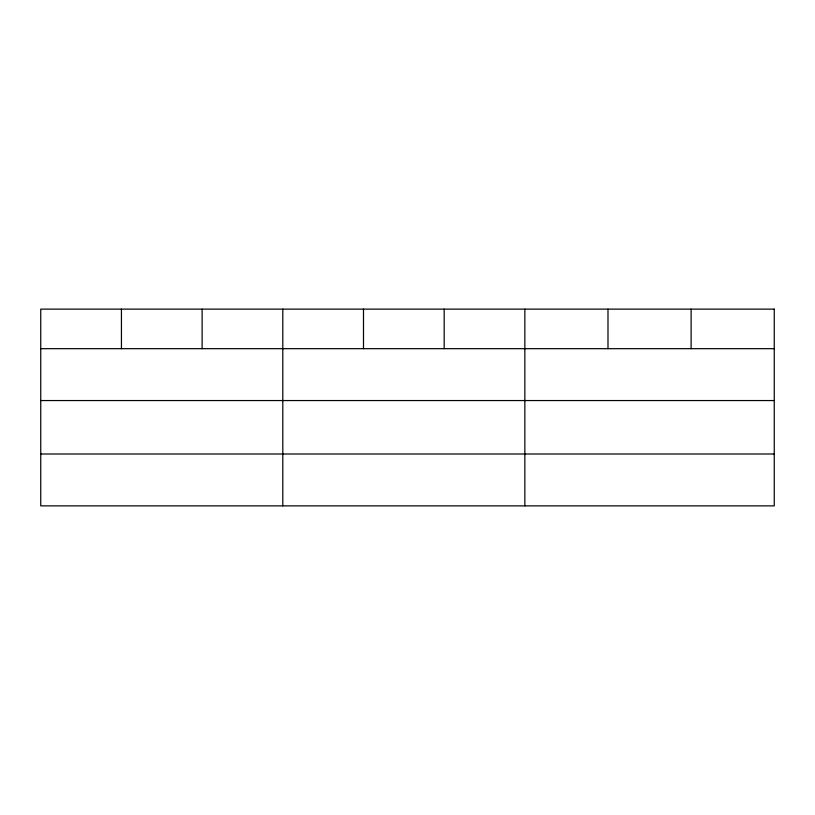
<?xml version="1.0" encoding="UTF-8"?>
<svg xmlns="http://www.w3.org/2000/svg" width="815" height="815" viewBox="0 0 815 815"><rect width="100%" height="100%" fill="white"/><g stroke="black" fill="none" stroke-linecap="round" stroke-linejoin="round"><path stroke-width="1.22" d="M40.75 348.677L774.25 348.677M40.75 400.552L774.25 400.552M40.75 453.996L774.25 453.996M691.12 309.13L691.12 348.677M607.99 309.13L607.99 348.677M524.86 309.13L524.86 505.871M444.175 309.13L444.175 348.677M363.49 309.13L363.49 348.677M282.805 309.13L282.805 505.871M202.12 309.13L202.12 348.677M121.435 309.13L121.435 348.677M774.25 309.13L40.75 309.13L40.75 505.871L774.25 505.871L774.25 309.13"/></g></svg>
